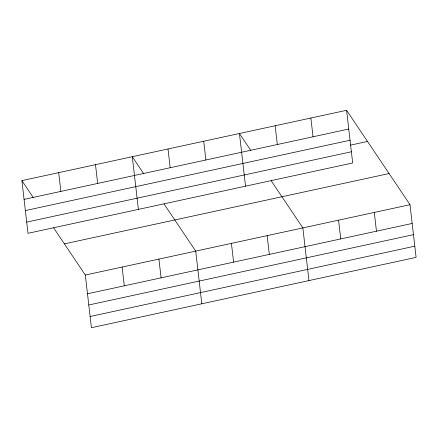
<?xml version="1.0" encoding="UTF-8"?>
<svg xmlns="http://www.w3.org/2000/svg" width="438" height="438" viewBox="0 0 438 438"><rect width="100%" height="100%" fill="white"/><g stroke="black" fill="none" stroke-linecap="round" stroke-linejoin="round"><path stroke-width="0.66" d="M346.584 110.288L352.683 162.969L27.994 233.301L21.9 180.62L346.584 110.288L410.006 204.699L416.1 257.38L91.416 327.712L85.317 275.031L53.611 227.826M24.068 199.378L348.757 129.046M25.366 210.569L350.05 140.242M350.318 145.17L367.515 141.447M26.702 222.104L351.385 151.772M64.391 243.873L389.075 173.547M85.317 275.031L410.006 204.699M87.49 293.788L412.174 223.457M88.783 304.985L413.472 234.653M90.118 316.515L414.802 246.183M250.651 150.19L239.438 133.497L245.532 186.177M271.149 180.702L302.861 227.908L308.954 280.588M143.505 173.399L132.292 156.705L138.386 209.386M164.004 203.911L195.715 251.116L201.809 303.797M21.9 180.62L33.485 197.866M374.287 212.435L376.461 231.193M338.574 220.172L340.742 238.929M310.87 118.025L313.039 136.782M275.157 125.761L277.325 144.518M267.142 235.644L269.315 254.401M231.428 243.38L233.596 262.138M203.725 141.233L205.893 159.99M168.006 148.969L170.179 167.727M158.917 259.088L161.085 277.845M122.114 267.06L124.288 285.817M95.495 164.677L97.663 183.434M58.697 172.649L60.866 191.406"/></g></svg>
